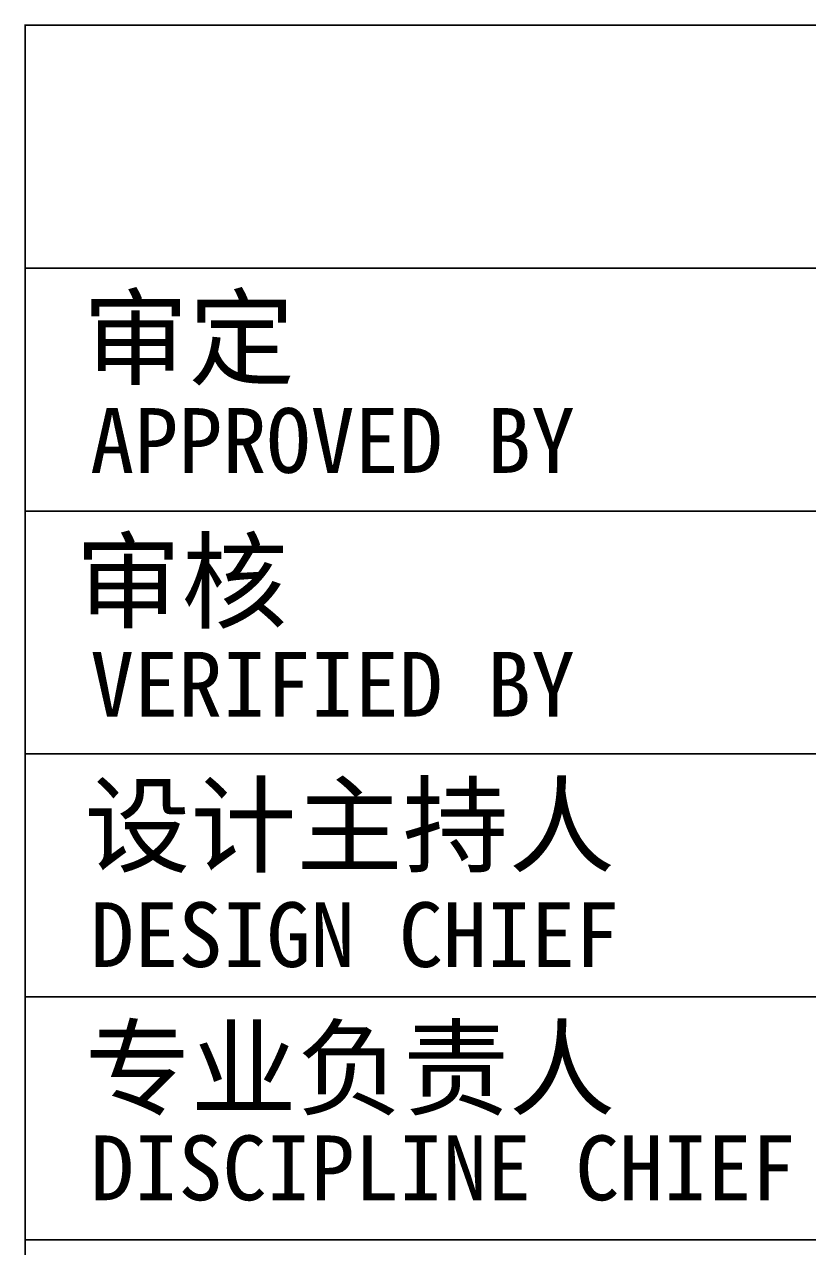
# Model space of a CAD drawing. Extents: x -483182 to 812890, y -390528 to -214858.
# Drawn here: x -133032 to -130616, y -340237 to -336463 of the extents above; entities that cross this region are included whole.
import ezdxf
from ezdxf.enums import TextEntityAlignment as Align

# ---------------------------------------------------------------- set-up
doc = ezdxf.new("R2010")
doc.units = 0
doc.header["$LTSCALE"] = 1000
doc.header["$MEASUREMENT"] = 0
doc.styles.add('图签信息$0$华文细黑', font='STXIHEI_0.TTF', dxfattribs={"height": 10})

# ---------------------------------------------------------------- blocks, each defined once
blk = doc.blocks.new('图签信息')
at = {"const_width": 0.05}
for points in [[(-62.5, 103.262), (-2.5, 103.262), (-2.5, 163.262), (-62.5, 163.262), (-62.5, 103.262)], [(-62.5, 155.762), (-2.5, 155.762)], [(-62.5, 148.262), (-2.5, 148.262)], [(-62.5, 140.762), (-2.5, 140.762)], [(-62.5, 133.262), (-2.5, 133.262)], [(-62.5, 125.762), (-2.5, 125.762)]]:
    blk.add_lwpolyline(points, dxfattribs=at)
at = {"style": '图签信息$0$华文细黑'}
for s, height, p in [('审定', 2.4, (-60.729, 154.808)), ('APPROVED BY', 2, (-60.5, 151.442)), ('审核', 2.4, (-60.955, 147.294)), ('VERIFIED BY', 2, (-60.5, 143.915)), ('设计主持人', 2.4, (-60.678, 139.762)), ('DESIGN CHIEF', 2, (-60.5, 136.185)), ('专业负责人', 2.4, (-60.667, 132.262)), ('DISCIPLINE CHIEF', 2, (-60.5, 128.984))]:
    blk.add_text(s, height=height, dxfattribs=at).set_placement(p, align=Align.TOP_LEFT)

msp = doc.modelspace()

# ---------------------------------------------------------------- block references
at = {"xscale": 100.0000000000001, "yscale": 100.0000000000001, "zscale": 100.0000000000001}
msp.add_blockref('图签信息', (-126780, -352791.9), dxfattribs=at)

doc.saveas('drawing.dxf')
